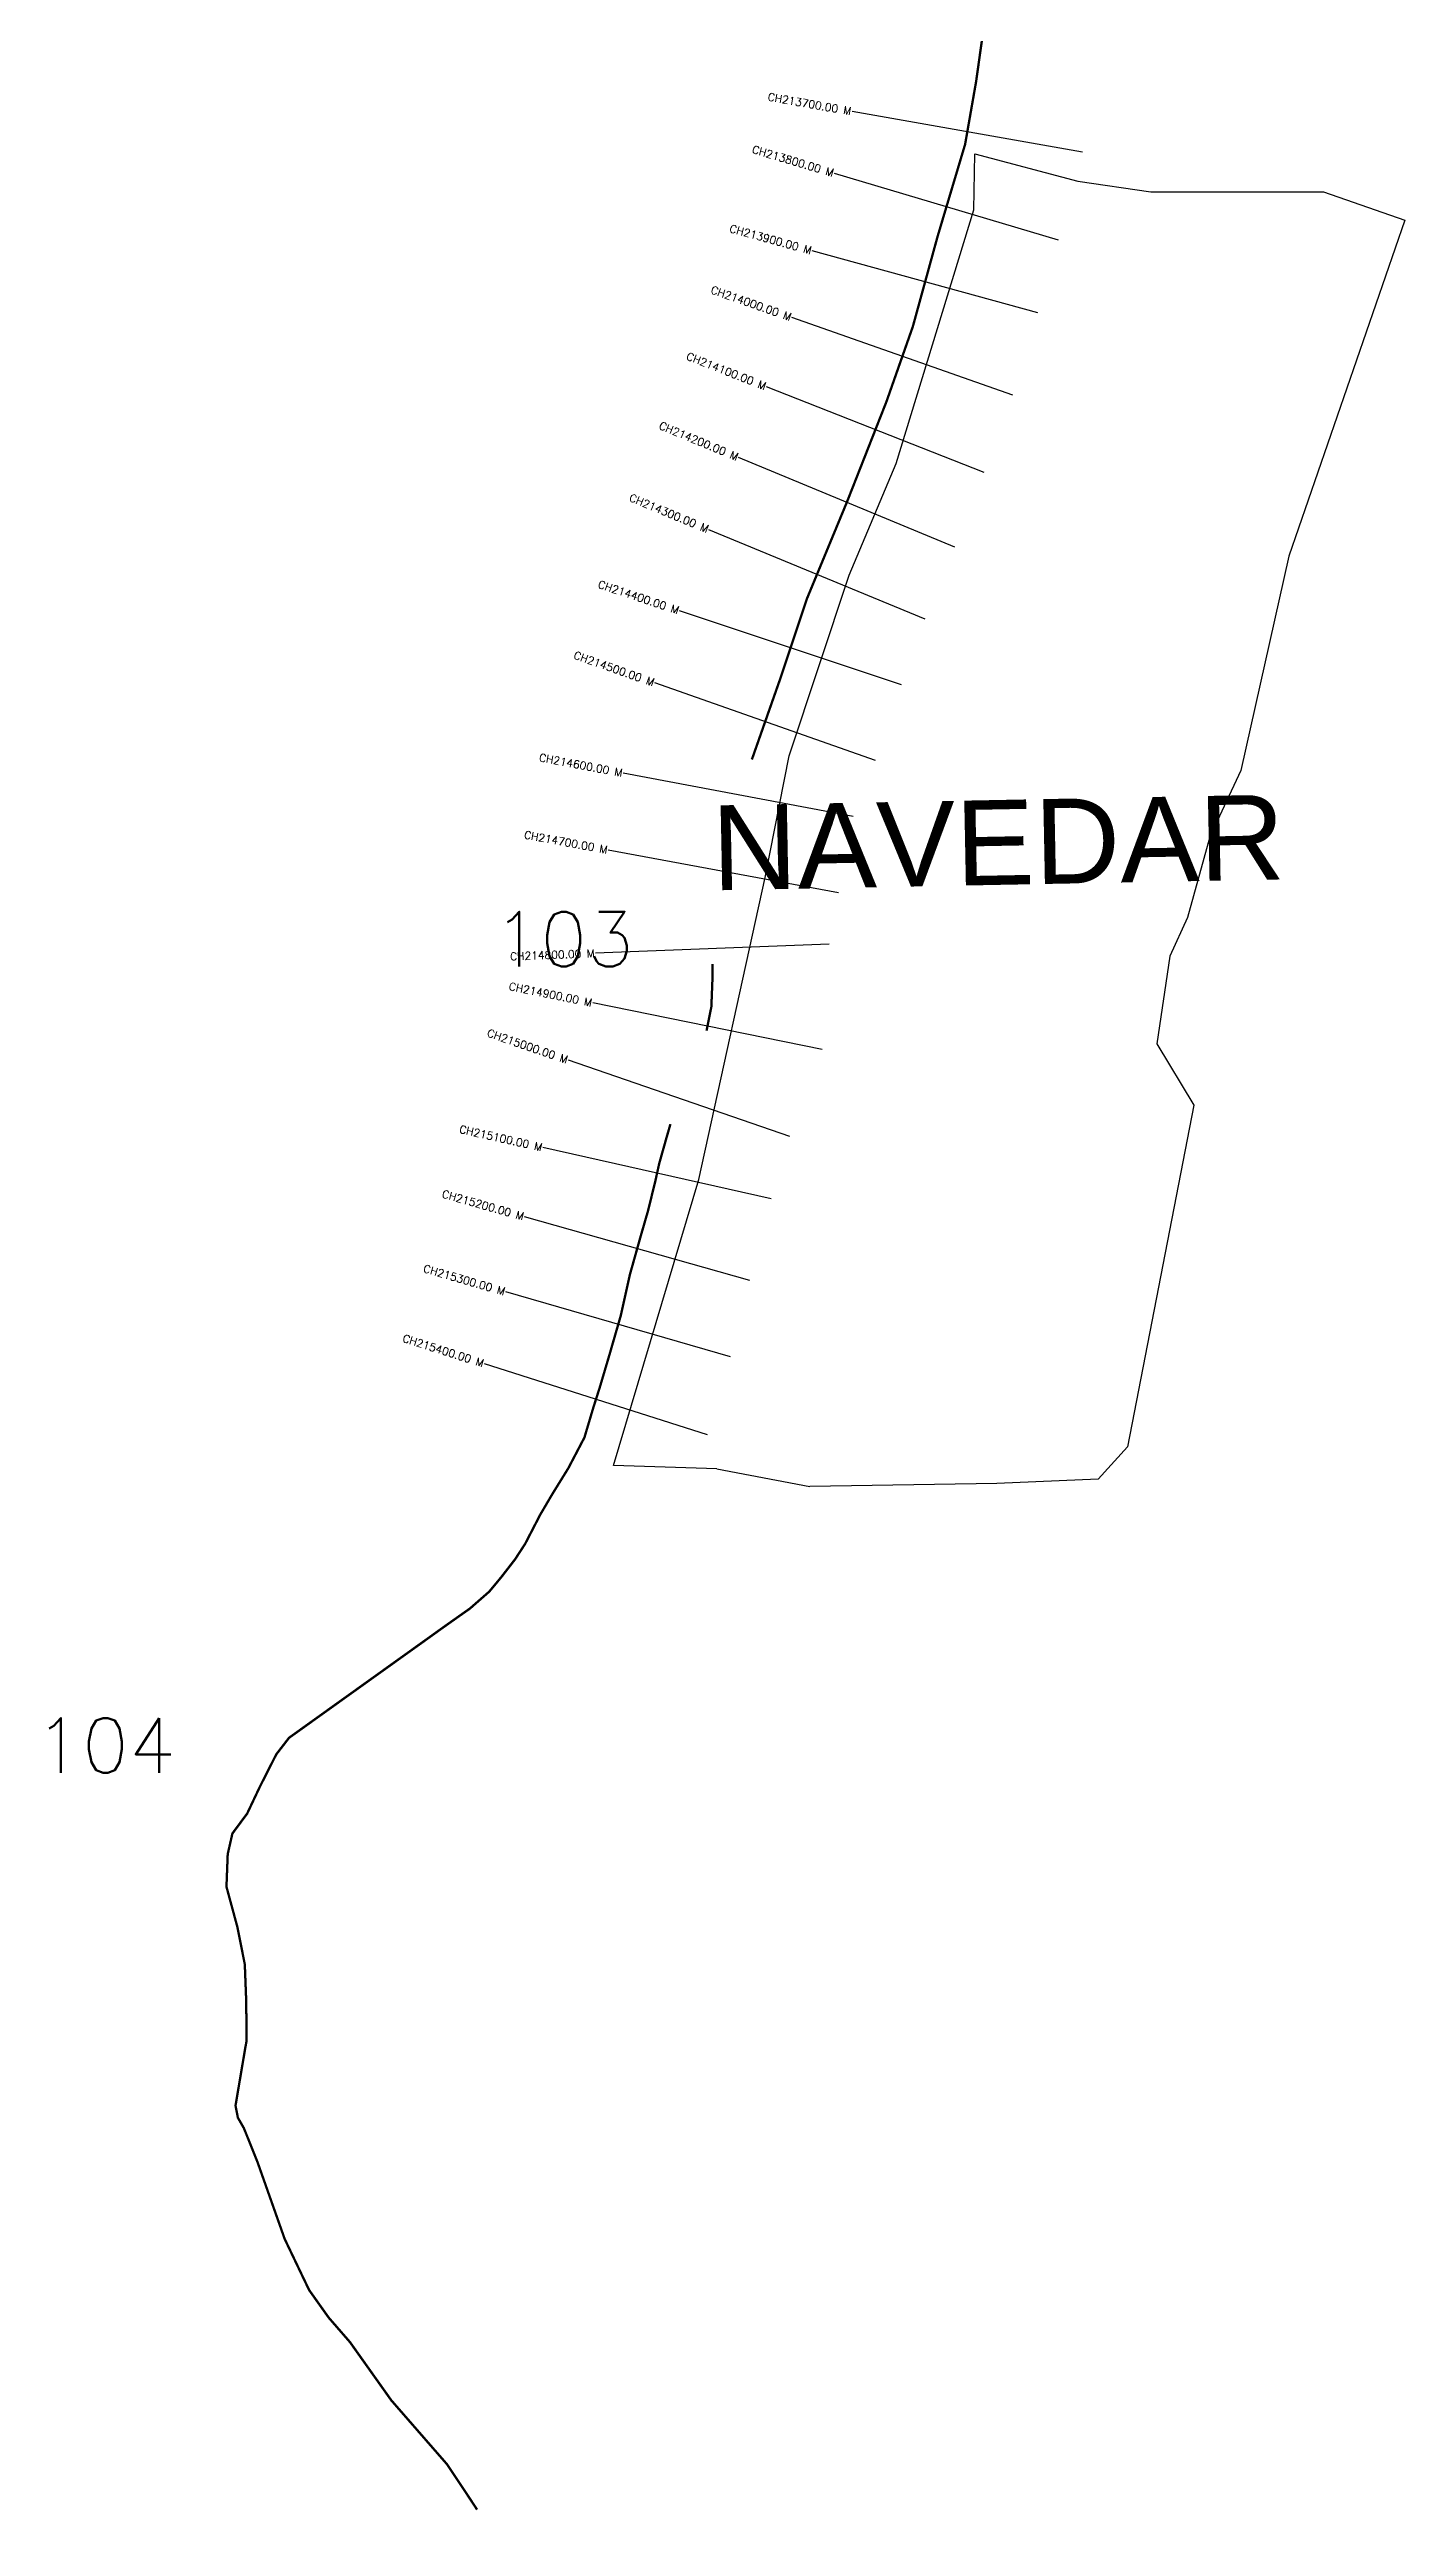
# Model space of a CAD drawing. Header units: metres. Extents: x 273621 to 275359, y 2068123 to 2073763.
# Drawn here: x 273621 to 275359, y 2068123 to 2071277 of the extents above; entities that cross this region are included whole.
import ezdxf
from ezdxf.enums import TextEntityAlignment as Align

# ---------------------------------------------------------------- set-up
doc = ezdxf.new("R2010")
doc.units = ezdxf.units.M
doc.header["$MEASUREMENT"] = 0
for name, color, linetype in [('CS', 134, 'Continuous'), ('CSMark', 6, 'Continuous'), ('NATURALLY PROTECTED', 3, 'Continuous'), ('village', 3, 'Continuous'), ('VILLAGE NAME', 250, 'Continuous')]:
    doc.layers.add(name, color=color, linetype=linetype)
doc.styles.get("Standard").update_dxf_attribs({"font": 'simplex.shx'})

msp = doc.modelspace()

# ---------------------------------------------------------------- linework, layer by layer
at = {"color": 6, "flags": 128}
msp.add_lwpolyline([(274476.8, 2069458.1), (274596, 2069435.5)], dxfattribs=at)
at = {"layer": 'CS'}
for p, q in [((274945.6, 2071145.4), (274650.1, 2071197.5)), ((274914.8, 2071032.3), (274627.4, 2071118.1)), ((274888.4, 2070939.2), (274599.1, 2071018.8)), ((274856, 2070833.7), (274573, 2070933.2)), ((274819.6, 2070734.7), (274540.4, 2070844.5)), ((274782, 2070639.2), (274504.7, 2070753.9)), ((274743.7, 2070546.8), (274466.5, 2070661.5)), ((274713.6, 2070462.6), (274429, 2070557.6)), ((274680.3, 2070365.9), (274397.2, 2070465.2)), ((274651.6, 2070294), (274356.8, 2070349.7)), ((274632.6, 2070196.3), (274337.7, 2070251)), ((274620.9, 2070130.6), (274321.2, 2070119)), ((274611.8, 2069995.6), (274317.8, 2070055.1)), ((274570.2, 2069883.9), (274286.6, 2069981.7)), ((274546.5, 2069804), (274253.8, 2069869.8)), ((274519, 2069699.4), (274230.4, 2069781.1)), ((274494.5, 2069601.6), (274206.3, 2069685)), ((274464.9, 2069501.9), (274179, 2069592.9))]:
    msp.add_line(p, q, dxfattribs=at)
at = {"layer": 'NATURALLY PROTECTED', "const_width": 3, "flags": 128}
for points in [[(274821, 2071320.1), (274809.1, 2071235.6), (274795, 2071155.2), (274759.9, 2071037.8), (274728, 2070921.7), (274694.2, 2070825.6), (274643.7, 2070697.3), (274592.2, 2070572.9), (274558.1, 2070470.6), (274522.6, 2070369.6), (274521.6, 2070367.1)], [(274471.4, 2070105.2), (274471.1, 2070083.7), (274469.8, 2070050.2), (274463.6, 2070019.6)], [(274417.3, 2069899.9), (274411.5, 2069879.7), (274403, 2069849.6), (274398, 2069827.1), (274388.8, 2069789.5), (274379.2, 2069756.3), (274365.3, 2069706.9), (274353.7, 2069654.6), (274339, 2069603.8), (274326.5, 2069561.7), (274318.6, 2069537), (274307.1, 2069498.4), (274286.5, 2069459.1), (274265.9, 2069425.8), (274250.4, 2069399.4), (274231.1, 2069362.1), (274218.2, 2069342.3), (274200.7, 2069319.7), (274185.2, 2069301), (274160.3, 2069279.2), (274146.5, 2069269.5), (274125.3, 2069254.5), (274107.2, 2069241.5), (273928.5, 2069113.6), (273912.2, 2069092.5), (273891.3, 2069051.3), (273874.8, 2069016.5), (273855.9, 2068991), (273849.9, 2068964.6), (273848.3, 2068922.7), (273862.2, 2068871.5), (273871.8, 2068823.3), (273873.6, 2068776.3), (273874.1, 2068725.3), (273872.5, 2068716.9), (273859.9, 2068642.4), (273862.9, 2068626.9), (273870.6, 2068613.5), (273887.9, 2068570.5), (273922.9, 2068471.5), (273954.2, 2068406.1), (273979.4, 2068370.6), (274006.6, 2068339.3), (274059.6, 2068264.7), (274130.9, 2068182.9), (274161, 2068137.7), (274169.5, 2068124.7)]]:
    msp.add_lwpolyline(points, dxfattribs=at)
at = {"layer": 'village', "color": 6}
for points in [[(274453.7, 2069829.1, 0), (274538.7, 2070215.8, 0), (274569.5, 2070371.6, 0), (274646.2, 2070603.3, 0), (274706.6, 2070746.5, 0), (274806, 2071071.2, 0), (274807.4, 2071142.9, 0), (274939.6, 2071107.9, 0), (275032.9, 2071094.6, 0), (275254.5, 2071094.2, 0), (275358.5, 2071058.1, 0), (275210.1, 2070627.5, 0), (275148.3, 2070353.1, 0), (275108.6, 2070267.8, 0), (275079.9, 2070164.8, 0), (275057.4, 2070115.1, 0), (275040.9, 2070002.7, 0), (275088.3, 2069924.2, 0), (275003, 2069486.2, 0), (274965.6, 2069444.9, 0), (274835.8, 2069439.4, 0), (274596, 2069435.5, 0)], [(274476.8, 2069458.1, 0), (274344.3, 2069462.6, 0), (274453.7, 2069829.1, 0)]]:
    msp.add_polyline3d(points, dxfattribs=at)

# ---------------------------------------------------------------- texts
at = {"char_height": 70, "attachment_point": 1}
for s, insert in [('103', (274190.5, 2070171.9)), ('104', (273603.1, 2069138.9))]:
    msp.add_mtext_dynamic_manual_height_columns(s, width=95.172, gutter_width=1, heights=[0], dxfattribs=dict(at, insert=insert))
at = {"layer": 'CSMark'}
for s, rotation, p in [('CH213700.00 M', 350.0073, (274649.1, 2071197.6)), ('CH213800.00 M', 343.375, (274626.4, 2071118.4)), ('CH213900.00 M', 344.6104, (274598.1, 2071019.1)), ('CH214000.00 M', 340.6268, (274572.1, 2070933.5)), ('CH214100.00 M', 338.5163, (274539.5, 2070844.9)), ('CH214200.00 M', 337.5275, (274503.8, 2070754.3)), ('CH214300.00 M', 337.5275, (274465.6, 2070661.9)), ('CH214400.00 M', 341.5503, (274428, 2070557.9)), ('CH214500.00 M', 340.6607, (274396.3, 2070465.5)), ('CH214600.00 M', 349.3055, (274355.8, 2070349.8)), ('CH214700.00 M', 349.4798, (274336.7, 2070251.2)), ('CH214800.00 M', 2.2147, (274320.2, 2070118.9)), ('CH214900.00 M', 348.5618, (274316.8, 2070055.3)), ('CH215000.00 M', 340.9634, (274285.6, 2069982)), ('CH215100.00 M', 347.3246, (274252.9, 2069870)), ('CH215200.00 M', 344.1969, (274229.4, 2069781.4)), ('CH215300.00 M', 343.8695, (274205.3, 2069685.2)), ('CH215400.00 M', 342.3541, (274178, 2069593.2))]:
    msp.add_text(s, height=10, rotation=rotation, dxfattribs=at).set_placement(p, align=Align.MIDDLE_RIGHT)
at = {"layer": 'VILLAGE NAME', "insert": (274469.2, 2070308.1), "char_height": 108.748, "attachment_point": 1, "rotation": 1.1028}
msp.add_mtext_dynamic_manual_height_columns('{\\fArial|b0|i0|c0|p34;NAVEDAR}', width=726.929, gutter_width=543.7, heights=[0], dxfattribs=at)

doc.saveas('drawing.dxf')
